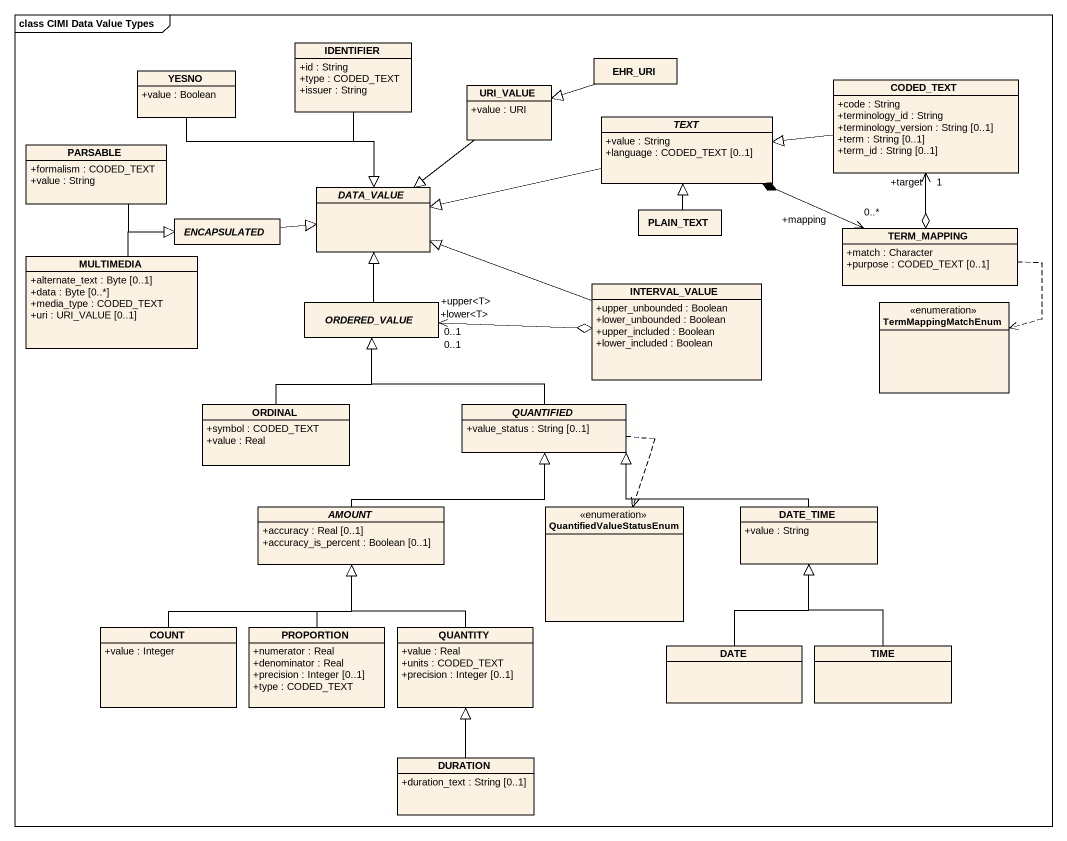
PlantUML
@startuml
mainframe class CIMI Data Value Types
hide circle
hide empty members
skinparam classAttributeIconSize 0
class IDENTIFIER {
  +id : String
  +type : CODED_TEXT
  +issuer : String
}
class EHR_URI
class YESNO {
  +value : Boolean
}
class URI_VALUE {
  +value : URI
}
class CODED_TEXT {
  +code : String
  +terminology_id : String
  +terminology_version : String [0..1]
  +term : String [0..1]
  +term_id : String [0..1]
}
class PARSABLE {
  +formalism : CODED_TEXT
  +value : String
}
abstract class TEXT {
  +value : String
  +language : CODED_TEXT [0..1]
}
abstract class ENCAPSULATED
abstract class DATA_VALUE
class PLAIN_TEXT
class TERM_MAPPING {
  +match : Character
  +purpose : CODED_TEXT [0..1]
}
class MULTIMEDIA {
  +alternate_text : Byte [0..1]
  +data : Byte [0..*]
  +media_type : CODED_TEXT
  +uri : URI_VALUE [0..1]
}
abstract class ORDERED_VALUE
class INTERVAL_VALUE {
  +upper_unbounded : Boolean
  +lower_unbounded : Boolean
  +upper_included : Boolean
  +lower_included : Boolean
}
enum TermMappingMatchEnum
class ORDINAL {
  +symbol : CODED_TEXT
  +value : Real
}
abstract class QUANTIFIED {
  +value_status : String [0..1]
}
abstract class AMOUNT {
  +accuracy : Real [0..1]
  +accuracy_is_percent : Boolean [0..1]
}
enum QuantifiedValueStatusEnum
class DATE_TIME {
  +value : String
}
class COUNT {
  +value : Integer
}
class PROPORTION {
  +numerator : Real
  +denominator : Real
  +precision : Integer [0..1]
  +type : CODED_TEXT
}
class QUANTITY {
  +value : Real
  +units : CODED_TEXT
  +precision : Integer [0..1]
}
class DATE
class TIME
class DURATION {
  +duration_text : String [0..1]
}
IDENTIFIER --|> DATA_VALUE
EHR_URI -left-|> URI_VALUE
YESNO --|> DATA_VALUE
URI_VALUE --|> DATA_VALUE
CODED_TEXT -left-|> TEXT
PARSABLE -right-|> ENCAPSULATED
TEXT -left-|> DATA_VALUE
ENCAPSULATED -right-|> DATA_VALUE
PLAIN_TEXT -up-|> TEXT
TERM_MAPPING o-up-> "+target\n1" CODED_TEXT
TERM_MAPPING "+mapping\n0..*" <-left-* TEXT
TERM_MAPPING ..> TermMappingMatchEnum
MULTIMEDIA -up-|> ENCAPSULATED
ORDERED_VALUE -up-|> DATA_VALUE
ORDERED_VALUE "+lower<T>\n0..1" <-right-o INTERVAL_VALUE
ORDERED_VALUE "+upper<T>\n0..1" <-right-o INTERVAL_VALUE
INTERVAL_VALUE -left-|> DATA_VALUE
ORDINAL -up-|> ORDERED_VALUE
QUANTIFIED -up-|> ORDERED_VALUE
QUANTIFIED ..> QuantifiedValueStatusEnum
AMOUNT -right-|> QUANTIFIED
DATE_TIME -left-|> QUANTIFIED
COUNT -up-|> AMOUNT
PROPORTION -up-|> AMOUNT
QUANTITY -up-|> AMOUNT
DATE -up-|> DATE_TIME
TIME -up-|> DATE_TIME
DURATION -up-|> QUANTITY
@enduml
